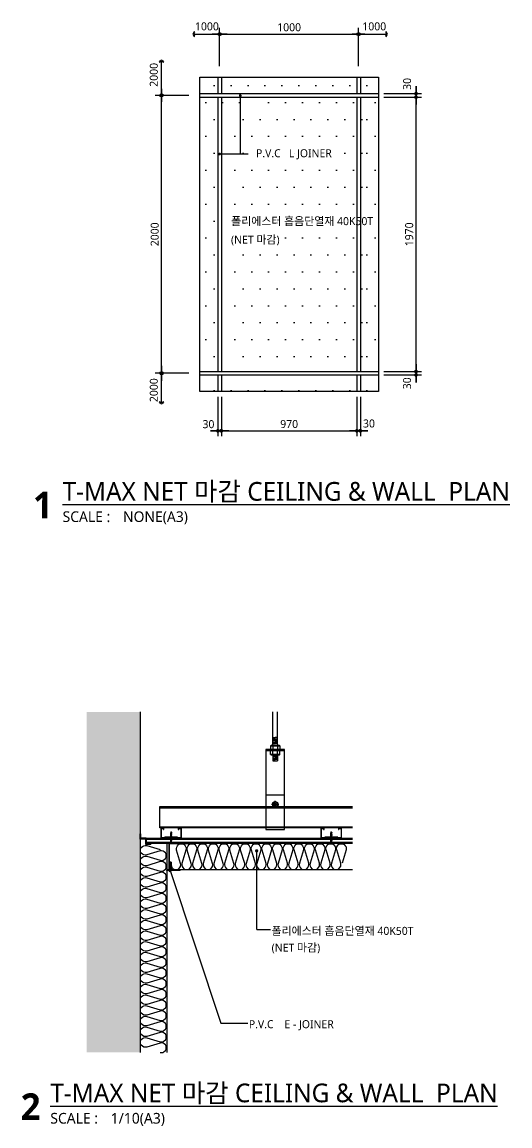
# Model space of a CAD drawing. Extents: x -3112 to 96951, y -19130 to 531574.
# Drawn here: x -3112 to -2198, y -18661 to -16592 of the extents above; entities that cross this region are included whole.
import ezdxf
from ezdxf.enums import TextEntityAlignment as Align

# ---------------------------------------------------------------- set-up
doc = ezdxf.new("R2010")
doc.units = 0
doc.header["$LTSCALE"] = 200
doc.header["$MEASUREMENT"] = 0
doc.header["$PDMODE"] = 3
doc.header["$PDSIZE"] = -1
doc.linetypes.add('HIDDEN', pattern=[0.375, 0.25, -0.125])
doc.layers.get('0').update_dxf_attribs({"linetype": 'CONTINUOUS'})
doc.layers.get('Defpoints').update_dxf_attribs({"color": 137, "linetype": 'CONTINUOUS'})
for name, color, linetype in [('DIM', 7, 'CONTINUOUS'), ('Eb', 4, 'CONTINUOUS'), ('ETC', 6, 'CONTINUOUS'), ('HAT', 8, 'CONTINUOUS'), ('SYM', 6, 'CONTINUOUS'), ('SYM-LEAD', 6, 'CONTINUOUS'), ('TEXT', 3, 'CONTINUOUS'), ('벽체', 254, 'CONTINUOUS'), ('조이너', 3, 'CONTINUOUS'), ('지시선', 1, 'CONTINUOUS'), ('흡음재', 9, 'CONTINUOUS')]:
    doc.layers.add(name, color=color, linetype=linetype)
doc.styles.add('굴림', font='malgun.ttf')
doc.styles.add('맑은고딕', font='malgun.ttf')
doc.styles.add('스타일1', font='malgun.ttf')
doc.styles.add('스타일2', font='malgunbd.ttf')
doc.dimstyles.new('GAUN-10', dxfattribs={"dimscale": 10, "dimtxt": 1.5, "dimasz": 0.7, "dimexe": 1, "dimexo": 1, "dimgap": 0.5, "dimtad": 1, "dimdec": 0, "dimzin": 1, "dimdsep": 46, "dimlunit": 6, "dimtxsty": '맑은고딕', "dimblk": 'CJDOT', "dimcen": 0.09, "dimdle": 1, "dimclrd": 256, "dimclre": 256, "dimclrt": 3, "dimadec": 0, "dimazin": 0, "dimtfac": 1, "dimtdec": 0, "dimtix": 1, "dimtmove": 2, "dimatfit": 3, "dimldrblk": 'CJDOT', "dimfxl": 1, "dimtolj": 1, "dimtzin": 1, "dimarcsym": 0})
pattern_1 = [(0, (156553.427, 5165.088), (15.875, 31.75), [0, -31.75])]

# ---------------------------------------------------------------- blocks, each defined once
blk = doc.blocks.new('DIMDOT')
at = {"color": 0}
blk.add_line((-2, 0), (2, 0), dxfattribs=at)
for radius in [0.5, 0.25]:
    blk.add_circle((0, 0), radius, dxfattribs=at)
blk = doc.blocks.new('CJDOT')
blk.add_line((-2, 0), (2, 0))
at = {"const_width": 0.5}
blk.add_lwpolyline([(-0.25, 0, 1), (0.25, 0, 1)], format="xyb", close=True, dxfattribs=at)
blk = doc.blocks.new('*D8')
at = {"layer": 'Defpoints', "color": 0, "transparency": 16777216}
for p in [(-2481.6, -16614.4), (-2741.9, -16684.6), (-2481.6, -16684.6)]:
    blk.add_point(p, dxfattribs=at)
at = {"layer": 'DIM', "lineweight": -2, "transparency": 16777216}
for p, q in [((-2741.9, -16674.6), (-2741.9, -16604.4)), ((-2481.6, -16674.6), (-2481.6, -16604.4)), ((-2734.9, -16614.4), (-2488.6, -16614.4))]:
    blk.add_line(p, q, dxfattribs=at)
at = {"layer": 'DIM', "lineweight": -2, "transparency": 16777216, "xscale": 7, "yscale": 7, "zscale": 7, "rotation": 180}
blk.add_blockref('CJDOT', (-2741.9, -16614.4), dxfattribs=at)
at = {"layer": 'DIM', "lineweight": -2, "transparency": 16777216, "xscale": 7, "yscale": 7, "zscale": 7}
blk.add_blockref('CJDOT', (-2481.6, -16614.4), dxfattribs=at)
at = {"layer": 'DIM', "color": 3, "transparency": 16777216, "insert": (-2611.7, -16601.6), "char_height": 15, "attachment_point": 5, "style": '맑은고딕'}
blk.add_mtext('\\A1;1000', dxfattribs=at)
blk = doc.blocks.new('*D9')
at = {"layer": 'Defpoints', "color": 0, "transparency": 16777216}
for p in [(-2850.7, -16729.2), (-2789.4, -16729.2), (-2789.4, -17249.9)]:
    blk.add_point(p, dxfattribs=at)
at = {"layer": 'DIM', "lineweight": -2, "transparency": 16777216}
for p, q in [((-2799.4, -16729.2), (-2860.7, -16729.2)), ((-2850.7, -17242.9), (-2850.7, -16736.2)), ((-2799.4, -17249.9), (-2860.7, -17249.9))]:
    blk.add_line(p, q, dxfattribs=at)
at = {"layer": 'DIM', "lineweight": -2, "transparency": 16777216, "xscale": 7, "yscale": 7, "zscale": 7}
for p, rotation in [((-2850.7, -16729.2), 90), ((-2850.7, -17249.9), 270)]:
    blk.add_blockref('CJDOT', p, dxfattribs=dict(at, rotation=rotation))
at = {"layer": 'DIM', "color": 3, "transparency": 16777216, "insert": (-2863.5, -16989.6), "char_height": 15, "attachment_point": 5, "rotation": 90, "style": '맑은고딕'}
blk.add_mtext('\\A1;2000', dxfattribs=at)
blk = doc.blocks.new('*D10')
at = {"layer": 'Defpoints', "color": 0, "transparency": 16777216}
for p in [(-2745.2, -17284.1), (-2738.7, -17284.1), (-2738.7, -17357.9)]:
    blk.add_point(p, dxfattribs=at)
at = {"layer": 'DIM', "lineweight": -2, "transparency": 16777216}
for p, q in [((-2745.2, -17294.1), (-2745.2, -17367.9)), ((-2738.7, -17294.1), (-2738.7, -17367.9)), ((-2752.2, -17357.9), (-2759.2, -17357.9)), ((-2745.2, -17357.9), (-2738.7, -17357.9)), ((-2731.7, -17357.9), (-2724.7, -17357.9))]:
    blk.add_line(p, q, dxfattribs=at)
at = {"layer": 'DIM', "lineweight": -2, "transparency": 16777216, "xscale": 7, "yscale": 7, "zscale": 7}
blk.add_blockref('CJDOT', (-2745.2, -17357.9), dxfattribs=at)
at = {"layer": 'DIM', "lineweight": -2, "transparency": 16777216, "xscale": 7, "yscale": 7, "zscale": 7, "rotation": 180}
blk.add_blockref('CJDOT', (-2738.7, -17357.9), dxfattribs=at)
at = {"layer": 'DIM', "color": 3, "transparency": 16777216, "insert": (-2762.9, -17345.5), "char_height": 15, "attachment_point": 5, "style": '맑은고딕'}
blk.add_mtext('\\A1;30', dxfattribs=at)
blk = doc.blocks.new('*D11')
at = {"layer": 'Defpoints', "color": 0, "transparency": 16777216}
for p in [(-2738.7, -17284.1), (-2484.8, -17284.1), (-2484.8, -17357.9)]:
    blk.add_point(p, dxfattribs=at)
at = {"layer": 'DIM', "lineweight": -2, "transparency": 16777216}
for p, q in [((-2738.7, -17294.1), (-2738.7, -17367.9)), ((-2484.8, -17294.1), (-2484.8, -17367.9)), ((-2731.7, -17357.9), (-2491.8, -17357.9))]:
    blk.add_line(p, q, dxfattribs=at)
at = {"layer": 'DIM', "lineweight": -2, "transparency": 16777216, "xscale": 7, "yscale": 7, "zscale": 7, "rotation": 180}
blk.add_blockref('CJDOT', (-2738.7, -17357.9), dxfattribs=at)
at = {"layer": 'DIM', "lineweight": -2, "transparency": 16777216, "xscale": 7, "yscale": 7, "zscale": 7}
blk.add_blockref('CJDOT', (-2484.8, -17357.9), dxfattribs=at)
at = {"layer": 'DIM', "color": 3, "transparency": 16777216, "insert": (-2611.7, -17345.2), "char_height": 15, "attachment_point": 5, "style": '맑은고딕'}
blk.add_mtext('\\A1;970', dxfattribs=at)
blk = doc.blocks.new('*D12')
at = {"layer": 'Defpoints', "color": 0, "transparency": 16777216}
for p in [(-2484.8, -17284.1), (-2478.3, -17284.1), (-2478.3, -17357.9)]:
    blk.add_point(p, dxfattribs=at)
at = {"layer": 'DIM', "lineweight": -2, "transparency": 16777216}
for p, q in [((-2484.8, -17294.1), (-2484.8, -17367.9)), ((-2478.3, -17294.1), (-2478.3, -17367.9)), ((-2491.8, -17357.9), (-2498.8, -17357.9)), ((-2484.8, -17357.9), (-2478.3, -17357.9)), ((-2471.3, -17357.9), (-2464.3, -17357.9))]:
    blk.add_line(p, q, dxfattribs=at)
at = {"layer": 'DIM', "lineweight": -2, "transparency": 16777216, "xscale": 7, "yscale": 7, "zscale": 7}
blk.add_blockref('CJDOT', (-2484.8, -17357.9), dxfattribs=at)
at = {"layer": 'DIM', "lineweight": -2, "transparency": 16777216, "xscale": 7, "yscale": 7, "zscale": 7, "rotation": 180}
blk.add_blockref('CJDOT', (-2478.3, -17357.9), dxfattribs=at)
at = {"layer": 'DIM', "color": 3, "transparency": 16777216, "insert": (-2462.1, -17344.2), "char_height": 15, "attachment_point": 5, "style": '맑은고딕'}
blk.add_mtext('\\A1;30', dxfattribs=at)
blk = doc.blocks.new('*D13')
at = {"layer": 'Defpoints', "color": 0, "transparency": 16777216}
for p in [(-2444.5, -17246.7), (-2444.5, -17253.2), (-2373.9, -17246.7)]:
    blk.add_point(p, dxfattribs=at)
at = {"layer": 'DIM', "lineweight": -2, "transparency": 16777216}
for p, q in [((-2373.9, -17239.7), (-2373.9, -17232.7)), ((-2434.5, -17246.7), (-2363.9, -17246.7)), ((-2434.5, -17253.2), (-2363.9, -17253.2)), ((-2373.9, -17253.2), (-2373.9, -17246.7)), ((-2373.9, -17260.2), (-2373.9, -17267.2))]:
    blk.add_line(p, q, dxfattribs=at)
at = {"layer": 'DIM', "lineweight": -2, "transparency": 16777216, "xscale": 7, "yscale": 7, "zscale": 7}
for p, rotation in [((-2373.9, -17246.7), 270), ((-2373.9, -17253.2), 90)]:
    blk.add_blockref('CJDOT', p, dxfattribs=dict(at, rotation=rotation))
at = {"layer": 'DIM', "color": 3, "transparency": 16777216, "insert": (-2390.8, -17268.8), "char_height": 15, "attachment_point": 5, "rotation": 90, "style": '맑은고딕'}
blk.add_mtext('\\A1;30', dxfattribs=at)
blk = doc.blocks.new('*D14')
at = {"layer": 'Defpoints', "color": 0, "transparency": 16777216}
for p in [(-2444.5, -16732.5), (-2373.9, -16732.5), (-2444.5, -17246.7)]:
    blk.add_point(p, dxfattribs=at)
at = {"layer": 'DIM', "lineweight": -2, "transparency": 16777216}
for p, q in [((-2434.5, -16732.5), (-2363.9, -16732.5)), ((-2373.9, -17239.7), (-2373.9, -16739.5)), ((-2434.5, -17246.7), (-2363.9, -17246.7))]:
    blk.add_line(p, q, dxfattribs=at)
at = {"layer": 'DIM', "lineweight": -2, "transparency": 16777216, "xscale": 7, "yscale": 7, "zscale": 7}
for p, rotation in [((-2373.9, -16732.5), 90), ((-2373.9, -17246.7), 270)]:
    blk.add_blockref('CJDOT', p, dxfattribs=dict(at, rotation=rotation))
at = {"layer": 'DIM', "color": 3, "transparency": 16777216, "insert": (-2386.7, -16989.6), "char_height": 15, "attachment_point": 5, "rotation": 90, "style": '맑은고딕'}
blk.add_mtext('\\A1;1970', dxfattribs=at)
blk = doc.blocks.new('*D15')
at = {"layer": 'Defpoints', "color": 0, "transparency": 16777216}
for p in [(-2444.5, -16725.9), (-2444.5, -16732.5), (-2373.9, -16725.9)]:
    blk.add_point(p, dxfattribs=at)
at = {"layer": 'DIM', "lineweight": -2, "transparency": 16777216}
for p, q in [((-2373.9, -16718.9), (-2373.9, -16711.9)), ((-2434.5, -16725.9), (-2363.9, -16725.9)), ((-2434.5, -16732.5), (-2363.9, -16732.5)), ((-2373.9, -16732.5), (-2373.9, -16725.9)), ((-2373.9, -16739.5), (-2373.9, -16746.5))]:
    blk.add_line(p, q, dxfattribs=at)
at = {"layer": 'DIM', "lineweight": -2, "transparency": 16777216, "xscale": 7, "yscale": 7, "zscale": 7}
for p, rotation in [((-2373.9, -16725.9), 270), ((-2373.9, -16732.5), 90)]:
    blk.add_blockref('CJDOT', p, dxfattribs=dict(at, rotation=rotation))
at = {"layer": 'DIM', "color": 3, "transparency": 16777216, "insert": (-2390.7, -16707.7), "char_height": 15, "attachment_point": 5, "rotation": 90, "style": '맑은고딕'}
blk.add_mtext('\\A1;30', dxfattribs=at)
blk = doc.blocks.new('dwgtitle')
at = {"layer": 'SYM', "color": 3, "style": '스타일1'}
blk.add_text('SCALE :', height=4, dxfattribs=at).set_placement((12.25, -1.4))
for tag, p, height in [('%%UTITLE', (12.25, 6.59), 7), ('1/100', (34.89, -1.4), 4)]:
    blk.add_attdef(tag, p, '', height=height, dxfattribs=at)
at = {"layer": 'SYM', "color": 6, "style": '스타일2'}
blk.add_attdef('A', text='', height=10, dxfattribs=at).set_placement((4.89, 5), align=Align.MIDDLE)
blk = doc.blocks.new('볼트')
at = {"color": 33}
for p, q in [((0, 0), (-1.4, -1.2)), ((0, 0), (0, -4)), ((-21.4, -2), (-20.8, -1.7)), ((-21.4, -2), (-20.6, -2.5)), ((-20.8, -1.4), (-20.6, -1.6)), ((-20.6, -1.6), (-20.2, -1.3)), ((-20.6, -2.5), (-20.4, -2.8)), ((-20.3, -2.6), (-20.2, -2.7)), ((-20.1, -1), (-19.9, -1.2)), ((-19.9, -2.8), (-19.7, -3.1)), ((-19.4, -1.2), (-19.7, -1.2)), ((-19.1, -2.8), (-19.6, -2.8)), ((-19.3, -0.9), (-19.1, -1.2)), ((-18.6, -1.2), (-19.1, -1.2)), ((-19.1, -2.8), (-18.9, -3.1)), ((-18.3, -2.8), (-18.8, -2.8)), ((-18.5, -0.9), (-18.3, -1.2)), ((-17.8, -1.2), (-18.3, -1.2)), ((-18.3, -2.8), (-18.1, -3.1)), ((-17.5, -2.8), (-18, -2.8)), ((-17.7, -0.9), (-17.5, -1.2)), ((-17, -1.2), (-17.5, -1.2)), ((-17.5, -2.8), (-17.3, -3.1)), ((-16.7, -2.8), (-17.2, -2.8)), ((-16.9, -0.9), (-16.7, -1.2)), ((-16.2, -1.2), (-16.7, -1.2)), ((-16.7, -2.8), (-16.5, -3.1)), ((-15.9, -2.8), (-16.4, -2.8)), ((-16.1, -0.9), (-15.9, -1.2)), ((-15.4, -1.2), (-15.9, -1.2)), ((-15.9, -2.8), (-15.7, -3.1)), ((-15.1, -2.8), (-15.6, -2.8)), ((-15.3, -0.9), (-15.1, -1.2)), ((-14.6, -1.2), (-15.1, -1.2)), ((-15.1, -2.8), (-14.9, -3.1)), ((-14.3, -2.8), (-14.8, -2.8)), ((-14.5, -0.9), (-14.3, -1.2)), ((-13.8, -1.2), (-14.3, -1.2)), ((-14.3, -2.8), (-14.1, -3.1)), ((-13.5, -2.8), (-14, -2.8)), ((-13.7, -0.9), (-13.5, -1.2)), ((-13, -1.2), (-13.5, -1.2)), ((-13.5, -2.8), (-13.3, -3.1)), ((-12.7, -2.8), (-13.2, -2.8)), ((-12.9, -0.9), (-12.7, -1.2)), ((-12.2, -1.2), (-12.7, -1.2)), ((-12.7, -2.8), (-12.5, -3.1)), ((-11.9, -2.8), (-12.4, -2.8)), ((-12.1, -0.9), (-11.9, -1.2)), ((-11.4, -1.2), (-11.9, -1.2)), ((-11.9, -2.8), (-11.7, -3.1)), ((-11.1, -2.8), (-11.6, -2.8)), ((-11.3, -0.9), (-11.1, -1.2)), ((-10.6, -1.2), (-11.1, -1.2)), ((-11.1, -2.8), (-10.9, -3.1)), ((-10.3, -2.8), (-10.8, -2.8)), ((-10.5, -0.9), (-10.3, -1.2)), ((-9.8, -1.2), (-10.3, -1.2)), ((-10.3, -2.8), (-10.1, -3.1)), ((-9.5, -2.8), (-10, -2.8)), ((-9.7, -0.9), (-9.5, -1.2)), ((-9, -1.2), (-9.5, -1.2)), ((-9.5, -2.8), (-9.3, -3.1)), ((-8.7, -2.8), (-9.2, -2.8)), ((-8.9, -0.9), (-8.7, -1.2)), ((-8.2, -1.2), (-8.7, -1.2)), ((-8.7, -2.8), (-8.5, -3.1)), ((-7.9, -2.8), (-8.4, -2.8)), ((-8.1, -0.9), (-7.9, -1.2)), ((-7.4, -1.2), (-7.9, -1.2)), ((-7.9, -2.8), (-7.7, -3.1)), ((-7.1, -2.8), (-7.6, -2.8)), ((-7.3, -0.9), (-7.1, -1.2)), ((-6.6, -1.2), (-7.1, -1.2)), ((-7.1, -2.8), (-6.9, -3.1)), ((-6.3, -2.8), (-6.8, -2.8)), ((-6.5, -0.9), (-6.3, -1.2)), ((-5.8, -1.2), (-6.3, -1.2)), ((-6.3, -2.8), (-6.1, -3.1)), ((-5.5, -2.8), (-6, -2.8)), ((-5.7, -0.9), (-5.5, -1.2)), ((-5, -1.2), (-5.5, -1.2)), ((-5.5, -2.8), (-5.3, -3.1)), ((-4.7, -2.8), (-5.2, -2.8)), ((-4.9, -0.9), (-4.7, -1.2)), ((-4.2, -1.2), (-4.7, -1.2)), ((-4.7, -2.8), (-4.5, -3.1)), ((-3.9, -2.8), (-4.4, -2.8)), ((-4.1, -0.9), (-3.9, -1.2)), ((-3.4, -1.2), (-3.9, -1.2)), ((-3.9, -2.8), (-3.7, -3.1)), ((-3.1, -2.8), (-3.6, -2.8)), ((-3.3, -0.9), (-3.1, -1.2)), ((-2.6, -1.2), (-3.1, -1.2)), ((-3.1, -2.8), (-2.9, -3.1)), ((-2.3, -2.8), (-2.8, -2.8)), ((-2.5, -0.9), (-2.3, -1.2)), ((-1.4, -1.2), (-2.3, -1.2)), ((-2.3, -2.8), (-2.1, -3.1)), ((-1.4, -2.8), (-2.1, -2.8)), ((-1.4, -1.2), (-1.4, -2.8)), ((0, -4), (-1.4, -2.8))]:
    blk.add_line(p, q, dxfattribs=at)
for centre, radius, start, end in [((-31.7, -0.2), 10.9, 349.4301, 353.984), ((-12.7, -4.9), 8.71, 158.0628, 161.8303), ((-20.5, -1.8), 0.274, 122.5973, 155.2473), ((-20.7, -2.2), 0.274, 302.5973, 335.58), ((298.7, -99.2), 333.6, 162.8803, 163.1145), ((-13.1, -3), 7.23, 164.2479, 178.0838), ((-15.9, -3.2), 4.5, 156.0771, 174.8291), ((-19.7, -1.8), 1, 241.9275, 257.8667), ((-19.7, -1.5), 0.274, 122.5973, 155.2473), ((-19.7, -2.2), 1, 90, 101.571), ((-20.1, -2.6), 0.274, 302.5973, 335.2473), ((-27.9, 0.6), 8.71, 338.0628, 350.2887), ((-126.6, 16.2), 108.7, 349.7708, 350.9474), ((-11.1, -4.6), 8.71, 158.0628, 170.2887), ((-18.9, -1.4), 0.274, 122.5973, 155.2473), ((-19.3, -2.6), 0.274, 302.5973, 335.2473), ((-27.1, 0.6), 8.71, 338.0628, 350.2887), ((-125.8, 16.2), 108.7, 349.7708, 350.9474), ((-10.3, -4.6), 8.71, 158.0628, 170.2887), ((-18.1, -1.4), 0.274, 122.5973, 155.2473), ((-18.5, -2.6), 0.274, 302.5973, 335.2473), ((-26.3, 0.6), 8.71, 338.0628, 350.2887), ((-125, 16.2), 108.7, 349.7708, 350.9474), ((-9.5, -4.6), 8.71, 158.0628, 170.2887), ((-17.3, -1.4), 0.274, 122.5973, 155.2473), ((-17.7, -2.6), 0.274, 302.5973, 335.2473), ((-25.5, 0.6), 8.71, 338.0628, 350.2887), ((-124.2, 16.2), 108.7, 349.7708, 350.9474), ((-8.7, -4.6), 8.71, 158.0628, 170.2887), ((-16.5, -1.4), 0.274, 122.5973, 155.2473), ((-16.9, -2.6), 0.274, 302.5973, 335.2473), ((-24.7, 0.6), 8.71, 338.0628, 350.2887), ((-123.4, 16.2), 108.7, 349.7708, 350.9474), ((-7.9, -4.6), 8.71, 158.0628, 170.2887), ((-15.7, -1.4), 0.274, 122.5973, 155.2473), ((-16.1, -2.6), 0.274, 302.5973, 335.2473), ((-23.9, 0.6), 8.71, 338.0628, 350.2887), ((-122.6, 16.2), 108.7, 349.7708, 350.9474), ((-7.1, -4.6), 8.71, 158.0628, 170.2887), ((-14.9, -1.4), 0.274, 122.5973, 155.2473), ((-15.3, -2.6), 0.274, 302.5973, 335.2473), ((-23.1, 0.6), 8.71, 338.0628, 350.2887), ((-121.8, 16.2), 108.7, 349.7708, 350.9474), ((-6.3, -4.6), 8.71, 158.0628, 170.2887), ((-14.1, -1.4), 0.274, 122.5973, 155.2473), ((-14.5, -2.6), 0.274, 302.5973, 335.2473), ((-22.3, 0.6), 8.71, 338.0628, 350.2887), ((-121, 16.2), 108.7, 349.7708, 350.9474), ((-5.5, -4.6), 8.71, 158.0628, 170.2887), ((-13.3, -1.4), 0.274, 122.5973, 155.2473), ((-13.7, -2.6), 0.274, 302.5973, 335.2473), ((-21.5, 0.6), 8.71, 338.0628, 350.2887), ((-120.2, 16.2), 108.7, 349.7708, 350.9474), ((-4.7, -4.6), 8.71, 158.0628, 170.2887), ((-12.5, -1.4), 0.274, 122.5973, 155.2473), ((-12.9, -2.6), 0.274, 302.5973, 335.2473), ((-20.7, 0.6), 8.71, 338.0628, 350.2887), ((-119.4, 16.2), 108.7, 349.7708, 350.9474), ((-3.9, -4.6), 8.71, 158.0628, 170.2887), ((-11.7, -1.4), 0.274, 122.5973, 155.2473), ((-12.1, -2.6), 0.274, 302.5973, 335.2473), ((-19.9, 0.6), 8.71, 338.0628, 350.2887), ((-118.6, 16.2), 108.7, 349.7708, 350.9474), ((-3.1, -4.6), 8.71, 158.0628, 170.2887), ((-10.9, -1.4), 0.274, 122.5973, 155.2473), ((-11.3, -2.6), 0.274, 302.5973, 335.2473), ((-19.1, 0.6), 8.71, 338.0628, 350.2887), ((-117.8, 16.2), 108.7, 349.7708, 350.9474), ((-2.3, -4.6), 8.71, 158.0628, 170.2887), ((-10.1, -1.4), 0.274, 122.5973, 155.2473), ((-10.5, -2.6), 0.274, 302.5973, 335.2473), ((-18.3, 0.6), 8.71, 338.0628, 350.2887), ((-117, 16.2), 108.7, 349.7708, 350.9474), ((-1.5, -4.6), 8.71, 158.0628, 170.2887), ((-9.3, -1.4), 0.274, 122.5973, 155.2473), ((-9.7, -2.6), 0.274, 302.5973, 335.2473), ((-17.5, 0.6), 8.71, 338.0628, 350.2887), ((-116.2, 16.2), 108.7, 349.7708, 350.9474), ((-0.7, -4.6), 8.71, 158.0628, 170.2887), ((-8.5, -1.4), 0.274, 122.5973, 155.2473), ((-8.9, -2.6), 0.274, 302.5973, 335.2473), ((-16.7, 0.6), 8.71, 338.0628, 350.2887), ((-115.4, 16.2), 108.7, 349.7708, 350.9474), ((0.1, -4.6), 8.71, 158.0628, 170.2887), ((-7.7, -1.4), 0.274, 122.5973, 155.2473), ((-8.1, -2.6), 0.274, 302.5973, 335.2473), ((-15.9, 0.6), 8.71, 338.0628, 350.2887), ((-114.6, 16.2), 108.7, 349.7708, 350.9474), ((0.9, -4.6), 8.71, 158.0628, 170.2887), ((-6.9, -1.4), 0.274, 122.5973, 155.2473), ((-7.3, -2.6), 0.274, 302.5973, 335.2473), ((-15.1, 0.6), 8.71, 338.0628, 350.2887), ((-113.8, 16.2), 108.7, 349.7708, 350.9474), ((1.7, -4.6), 8.71, 158.0628, 170.2887), ((-6.1, -1.4), 0.274, 122.5973, 155.2473), ((-6.5, -2.6), 0.274, 302.5973, 335.2473), ((-14.3, 0.6), 8.71, 338.0628, 350.2887), ((-113, 16.2), 108.7, 349.7708, 350.9474), ((2.5, -4.6), 8.71, 158.0628, 170.2887), ((-5.3, -1.4), 0.274, 122.5973, 155.2473), ((-5.7, -2.6), 0.274, 302.5973, 335.2473), ((-13.5, 0.6), 8.71, 338.0628, 350.2887), ((-112.2, 16.2), 108.7, 349.7708, 350.9474), ((3.3, -4.6), 8.71, 158.0628, 170.2887), ((-4.5, -1.4), 0.274, 122.5973, 155.2473), ((-4.9, -2.6), 0.274, 302.5973, 335.2473), ((-12.7, 0.6), 8.71, 338.0628, 350.2887), ((-111.4, 16.2), 108.7, 349.7708, 350.9474), ((4.1, -4.6), 8.71, 158.0628, 170.2887), ((-3.7, -1.4), 0.274, 122.5973, 155.2473), ((-4.1, -2.6), 0.274, 302.5973, 335.2473), ((-11.9, 0.6), 8.71, 338.0628, 350.2887), ((-110.6, 16.2), 108.7, 349.7708, 350.9474), ((4.9, -4.6), 8.71, 158.0628, 170.2887), ((-2.9, -1.4), 0.274, 122.5973, 155.2473), ((-3.3, -2.6), 0.274, 302.5973, 335.2473), ((-11.1, 0.6), 8.71, 338.0628, 350.2887), ((-109.8, 16.2), 108.7, 349.7708, 350.9474), ((5.7, -4.6), 8.71, 158.0628, 170.2887), ((-2.1, -1.4), 0.274, 122.5973, 155.2473), ((-2.5, -2.6), 0.274, 302.5973, 335.2473), ((-10.3, 0.6), 8.71, 338.0628, 346.351), ((-20.8, 0.6), 19, 348.6441, 353.5671)]:
    blk.add_arc(centre, radius, start, end, dxfattribs=at)
blk = doc.blocks.new('insul1')
blk.add_lwpolyline([(0, 0.25, 1.344031), (0.35, 0.25), (0.2, 0.75, -1.344031), (0.55, 0.75), (0.4, 0.25)], format="xyb")

msp = doc.modelspace()

# ---------------------------------------------------------------- hatches: boundary and pattern name
at = {"layer": 'HAT'}
h = msp.add_hatch(dxfattribs=at)
h.set_pattern_fill('DOTS', color=4, scale=20, style=0)
h.set_pattern_definition(pattern_1)
h.paths.add_polyline_path([(-2484.8, -16695), (-2738.7, -16695), (-2738.7, -16725.9), (-2484.8, -16725.9)])
h.paths.add_polyline_path([(-2745.2, -16695), (-2779, -16695), (-2779, -16725.9), (-2745.2, -16725.9)])
h.paths.add_polyline_path([(-2444.5, -16695), (-2478.3, -16695), (-2478.3, -16725.9), (-2444.5, -16725.9)])
h.paths.add_polyline_path([(-2444.5, -16732.5), (-2478.3, -16732.5), (-2478.3, -17246.7), (-2444.5, -17246.7)])
h.paths.add_polyline_path([(-2745.2, -16732.5), (-2779, -16732.5), (-2779, -17246.7), (-2745.2, -17246.7)])
h.paths.add_polyline_path([(-2688.3, -16697.1), (-2662.1, -16697.1), (-2662.1, -16708.9), (-2688.3, -16708.9)], flags=24)
h = msp.add_hatch(dxfattribs=at)
h.set_pattern_fill('DOTS', color=4, scale=20, style=0)
h.set_pattern_definition(pattern_1)
h.paths.add_polyline_path([(-2703.2, -16768.9), (-2703.2, -16732.5), (-2738.7, -16732.5), (-2738.7, -16768.9)])
h = msp.add_hatch(dxfattribs=at)
h.set_pattern_fill('DOTS', color=4, scale=20, style=0)
h.set_pattern_definition([(0, (156576.096, 5165.088), (15.875, 31.75), [0, -31.75])])
h.paths.add_polyline_path([(-2462.1, -16732.5), (-2680.5, -16732.5), (-2680.5, -16768.9), (-2716, -16768.9), (-2716, -17246.7), (-2462.1, -17246.7)])
h = msp.add_hatch(dxfattribs=at)
h.set_pattern_fill('DOTS', color=4, scale=20, style=0)
h.set_pattern_definition(pattern_1)
h.paths.add_polyline_path([(-2738.7, -17253.2), (-2738.7, -17284.1), (-2484.8, -17284.1), (-2484.8, -17253.2)])
h.paths.add_polyline_path([(-2444.5, -17253.2), (-2478.3, -17253.2), (-2478.3, -17284.1), (-2444.5, -17284.1)])
h.paths.add_polyline_path([(-2745.2, -17284.1), (-2745.2, -17253.2), (-2779, -17253.2), (-2779, -17284.1)])
at = {"layer": '벽체'}
msp.add_hatch(color=254, dxfattribs=at).paths.add_polyline_path([(-2891.1, -17884.8), (-2991.1, -17884.8), (-2991.1, -18522.9), (-2891.1, -18522.9)])

# ---------------------------------------------------------------- linework, layer by layer
msp.add_line((-2891.1, -17884.8), (-2891.1, -18522.9))
at = {"layer": 'DIM'}
for p, q in [((-2741.9, -16654.6), (-2741.9, -16602.4)), ((-2481.6, -16654.6), (-2481.6, -16602.4)), ((-2790.6, -16614.4), (-2747.9, -16614.4)), ((-2475.6, -16614.4), (-2428.8, -16614.4)), ((-2850.7, -16723.2), (-2850.7, -16664.8)), ((-2819.4, -16729.2), (-2862.7, -16729.2)), ((-2819.4, -17249.9), (-2862.7, -17249.9)), ((-2850.7, -17305.6), (-2850.7, -17255.9))]:
    msp.add_line(p, q, dxfattribs=at)
for points in [[(-2792.1, -16614.4), (-2789.5, -16618.9), (-2788.4, -16618.3), (-2790.6, -16614.4), (-2788.4, -16610.6), (-2789.5, -16609.9)], [(-2427.4, -16614.4), (-2430, -16609.9), (-2431.1, -16610.6), (-2428.8, -16614.4), (-2431.1, -16618.3), (-2430, -16618.9)], [(-2850.7, -16663.3), (-2855.2, -16665.9), (-2854.6, -16667), (-2850.7, -16664.8), (-2846.8, -16667), (-2846.2, -16665.9)], [(-2850.7, -17307.1), (-2846.2, -17304.5), (-2846.8, -17303.4), (-2850.7, -17305.6), (-2854.6, -17303.4), (-2855.2, -17304.5)]]:
    msp.add_lwpolyline(points, close=True, dxfattribs=at)
at = {"layer": 'Eb'}
for p, q in [((-2779, -17284.1), (-2779, -16695)), ((-2779, -16695), (-2444.5, -16695)), ((-2444.5, -16695), (-2444.5, -17284.1)), ((-2444.5, -17284.1), (-2779, -17284.1))]:
    msp.add_line(p, q, dxfattribs=at)
at = {"layer": 'ETC', "color": 9}
for p, q in [((-2642.2, -17947.3), (-2642.2, -17884.8)), ((-2633.2, -17947.3), (-2633.2, -17884.8)), ((-2642.2, -17932.6), (-2633.2, -17931.6)), ((-2642.2, -17934.6), (-2633.2, -17933.6)), ((-2642.2, -17936.6), (-2633.2, -17935.6)), ((-2655.2, -17957.3), (-2620.2, -17957.3)), ((-2642.2, -17938.6), (-2633.2, -17937.6)), ((-2642.2, -17940.6), (-2633.2, -17939.6)), ((-2642.2, -17942.6), (-2633.2, -17941.6)), ((-2642.2, -17944.6), (-2633.2, -17943.6)), ((-2642.2, -17965.3), (-2642.2, -17976.6)), ((-2642.2, -17968.6), (-2633.2, -17967.6)), ((-2642.2, -17970.6), (-2633.2, -17969.6)), ((-2642.2, -17972.6), (-2633.2, -17971.6)), ((-2642.2, -17974.6), (-2633.2, -17973.6)), ((-2642.2, -17976.6), (-2633.2, -17975.6)), ((-2642.2, -17976.6), (-2633.2, -17976.6)), ((-2633.2, -17965.3), (-2633.2, -17976.6)), ((-2655.2, -18040.2), (-2620.2, -18040.2)), ((-2637.7, -18058.2), (-2644.5, -18058.2)), ((-2637.7, -18058.2), (-2637.7, -18051.4)), ((-2637.7, -18058.2), (-2630.9, -18058.2)), ((-2637.7, -18058.2), (-2637.7, -18065)), ((-2854, -18064.3), (-2493, -18064.3)), ((-2854, -18100.3), (-2493, -18100.3))]:
    msp.add_line(p, q, dxfattribs=at)
at = {"layer": 'ETC', "color": 6, "linetype": 'Continuous'}
for p, q in [((-2646.4, -17948.3), (-2646.4, -17955.3)), ((-2646.4, -17948.3), (-2629.1, -17948.3)), ((-2646.4, -17955.3), (-2629.1, -17955.3)), ((-2629.1, -17957.3), (-2646.4, -17957.3)), ((-2646.4, -17964.3), (-2646.4, -17957.3)), ((-2644.2, -17947.3), (-2631.2, -17947.3)), ((-2642.1, -17948.3), (-2642.1, -17955.3)), ((-2642.1, -17964.3), (-2642.1, -17957.3)), ((-2633.4, -17948.3), (-2633.4, -17955.3)), ((-2633.4, -17964.3), (-2633.4, -17957.3)), ((-2629.1, -17948.3), (-2629.1, -17955.3)), ((-2629.1, -17964.3), (-2629.1, -17957.3)), ((-2629.1, -17964.3), (-2646.4, -17964.3)), ((-2631.2, -17965.3), (-2644.2, -17965.3)), ((-2642.2, -17966.6), (-2633.2, -17965.6))]:
    msp.add_line(p, q, dxfattribs=at)
at = {"layer": 'ETC'}
for p, q in [((-2889.6, -18113), (-2891.1, -18113)), ((-2891.1, -18123), (-2891.1, -18113)), ((-2881.1, -18123), (-2891.1, -18123)), ((-2889.6, -18121.5), (-2889.6, -18113)), ((-2879.6, -18121.5), (-2889.6, -18121.5)), ((-2881.1, -18123), (-2881.1, -18132.5)), ((-2879.6, -18121.5), (-2493, -18121.5)), ((-2879.6, -18121.5), (-2879.6, -18131)), ((-2881.1, -18132.5), (-2871.1, -18132.5)), ((-2879.6, -18123.5), (-2493, -18123.5)), ((-2879.6, -18129), (-2493, -18129)), ((-2879.6, -18131), (-2493, -18131)), ((-2871.1, -18131), (-2871.1, -18132.5)), ((-2797.5, -18131), (-2837.4, -18131)), ((-2841.1, -18181, 0), (-2835.3, -18181, 0.5)), ((-2841.1, -18182.2, 0.4), (-2841.1, -18181, 0.4)), ((-2816.1, -18181), (-2834.6, -18181, 0.6))]:
    msp.add_line(p, q, dxfattribs=at)
at = {"layer": 'ETC', "linetype": 'Continuous'}
msp.add_line((-2841.1, -18131), (-2841.1, -18322.6), dxfattribs=at)
at = {"layer": 'ETC', "color": 4}
for p, q in [((-2841.1, -18131), (-2841.1, -18522.9)), ((-2837.4, -18131), (-2837.4, -18181, 0.4)), ((-2836.2, -18132.2), (-2836.2, -18166.2, 0.2)), ((-2797.5, -18132.2), (-2836.2, -18132.2)), ((-2797.5, -18131), (-2797.5, -18132.2)), ((-2835.3, -18181), (-2841.1, -18181)), ((-2816.1, -18182.2), (-2841.1, -18182.2, 0.8)), ((-2832.5, -18166.2, 0.4), (-2836.2, -18166.2, 0.4)), ((-2836.2, -18167.4, 0.3), (-2836.2, -18181, 0.4)), ((-2833.6, -18167.4, 0.4), (-2836.2, -18167.4, 0.4)), ((-2836.2, -18168.2, 0.5), (-2834.1, -18168.2, 0.5)), ((-2836.2, -18168.2, 0.5), (-2835.4, -18169.2, 0.5)), ((-2835.4, -18169.2, 0.5), (-2836.2, -18170.2, 0.5)), ((-2836.2, -18170.2, 0.5), (-2835.4, -18171.2, 0.5)), ((-2835.4, -18171.2, 0.5), (-2836.2, -18172.2, 0.5)), ((-2836.2, -18172.2, 0.5), (-2835.4, -18173.2, 0.5)), ((-2835.4, -18173.2, 0.5), (-2836.2, -18174.2, 0.5)), ((-2836.2, -18174.2, 0.5), (-2835.4, -18175.2, 0.5)), ((-2835.4, -18175.2, 0.5), (-2836.2, -18176.2, 0.5)), ((-2836.2, -18176.2, 0.5), (-2835.4, -18177.2, 0.5)), ((-2835.3, -18169.2, 0.5), (-2836.1, -18170.2, 0.5)), ((-2836.1, -18170.2, 0.5), (-2835.3, -18171.2, 0.5)), ((-2835.3, -18171.2, 0.5), (-2836.1, -18172.2, 0.5)), ((-2836.1, -18172.2, 0.5), (-2835.3, -18173.2, 0.5)), ((-2835.3, -18173.2, 0.5), (-2836.1, -18174.2, 0.5)), ((-2836.1, -18174.2, 0.5), (-2835.3, -18175.2, 0.5)), ((-2835.3, -18175.2, 0.5), (-2836.1, -18176.2, 0.5)), ((-2836.1, -18176.2, 0.5), (-2835.3, -18177.2, 0.5)), ((-2836, -18168.3, 0.5), (-2834.3, -18168.3, 0.5)), ((-2836, -18168.3, 0.5), (-2835.3, -18169.2, 0.5)), ((-2835.4, -18181, 0.5), (-2835.4, -18177.2, 0.5)), ((-2835.3, -18181, 0.5), (-2835.3, -18177.2, 0.5)), ((-2834.3, -18168.3, 0.5), (-2834.6, -18168.7, 0.5)), ((-2834.6, -18168.7, 0.5), (-2833.8, -18169.7, 0.5)), ((-2833.8, -18169.7, 0.5), (-2834.6, -18170.7, 0.5)), ((-2834.6, -18170.7, 0.5), (-2833.8, -18171.7, 0.5)), ((-2833.8, -18171.7, 0.5), (-2834.6, -18172.7, 0.5)), ((-2834.6, -18172.7, 0.5), (-2833.8, -18173.7, 0.5)), ((-2833.8, -18173.7, 0.5), (-2834.6, -18174.7, 0.5)), ((-2834.6, -18174.7, 0.5), (-2833.8, -18175.7, 0.5)), ((-2833.8, -18175.7, 0.5), (-2834.6, -18176.7, 0.5)), ((-2834.6, -18176.7, 0.5), (-2834.2, -18177.2, 0.5)), ((-2834.6, -18181, 0.5), (-2834.6, -18177.2, 0.5)), ((-2834.6, -18177.2, 0.5), (-2834.2, -18177.2, 0.5)), ((-2493, -18181), (-2834.6, -18181)), ((-2834.1, -18168.2, 0.5), (-2834.5, -18168.7, 0.5)), ((-2834.5, -18168.7, 0.5), (-2833.7, -18169.7, 0.5)), ((-2833.7, -18169.7, 0.5), (-2834.5, -18170.7, 0.5)), ((-2834.5, -18170.7, 0.5), (-2833.7, -18171.7, 0.5)), ((-2833.7, -18171.7, 0.5), (-2834.5, -18172.7, 0.5)), ((-2834.5, -18172.7, 0.5), (-2833.7, -18173.7, 0.5)), ((-2833.7, -18173.7, 0.5), (-2834.5, -18174.7, 0.5)), ((-2834.5, -18174.7, 0.5), (-2833.7, -18175.7, 0.5)), ((-2833.7, -18175.7, 0.5), (-2834.5, -18176.7, 0.5)), ((-2834.5, -18176.7, 0.5), (-2834, -18177.2, 0.5)), ((-2834.5, -18181, 0.5), (-2834.5, -18177.2, 0.5)), ((-2834.5, -18177.2, 0.5), (-2834, -18177.2, 0.5)), ((-2833.6, -18167.4, 0.4), (-2833.6, -18181, 0.4)), ((-2832.5, -18166.2, 0.4), (-2832.5, -18181, 0.4)), ((-2816.1, -18182.2, 0.4), (-2816.1, -18181, 0.4))]:
    msp.add_line(p, q, dxfattribs=at)
at = {"layer": 'ETC', "color": 6, "linetype": 'Continuous'}
for points in [[(-2655.2, -17955.3), (-2655.2, -18105.3), (-2620.2, -18105.3), (-2620.2, -17955.3)], [(-2642.7, -18061.1), (-2637.7, -18064), (-2632.7, -18061.1), (-2632.7, -18055.3), (-2637.7, -18052.5), (-2642.7, -18055.3)]]:
    msp.add_lwpolyline(points, close=True, dxfattribs=at)
msp.add_lwpolyline([(-2493, -18102.3), (-2854, -18102.3), (-2854, -18062.3), (-2493, -18062.3)], dxfattribs=at)
at = {"layer": 'ETC', "color": 9, "linetype": 'HIDDEN'}
for points in [[(-2846.2, -18121.5, 0.16703), (-2845.9, -18121.4), (-2845, -18120.8, -0.16703), (-2844.7, -18120.6), (-2832.8, -18120.6), (-2821, -18120.6, -0.16703), (-2820.6, -18120.8), (-2819.8, -18121.4, 0.16703), (-2819.4, -18121.5), (-2814.2, -18121.5, 0.414214), (-2813.6, -18120.9), (-2813.6, -18102.8, 0.414214), (-2814.1, -18102.3), (-2818.9, -18102.3, 0.414214), (-2819.4, -18102.8), (-2819.4, -18105.2), (-2818.5, -18105.2), (-2818.5, -18103.2), (-2814.5, -18103.2), (-2814.5, -18120.6), (-2819.4, -18120.6, -0.16703), (-2819.8, -18120.5), (-2820.6, -18119.9, 0.16703), (-2821, -18119.7), (-2832.8, -18119.7), (-2844.7, -18119.7, 0.16703), (-2845, -18119.9), (-2845.9, -18120.5, -0.16703), (-2846.2, -18120.6), (-2851.1, -18120.6), (-2851.1, -18103.2), (-2847.1, -18103.2), (-2847.1, -18105.2), (-2846.2, -18105.2), (-2846.2, -18102.8, 0.414214), (-2846.7, -18102.3), (-2851.5, -18102.3, 0.414214), (-2852, -18102.8), (-2852, -18120.9, 0.414214), (-2851.4, -18121.5)], [(-2546.2, -18121.5, 0.16703), (-2545.9, -18121.4), (-2545, -18120.8, -0.16703), (-2544.7, -18120.6), (-2532.8, -18120.6), (-2521, -18120.6, -0.16703), (-2520.6, -18120.8), (-2519.8, -18121.4, 0.16703), (-2519.4, -18121.5), (-2514.2, -18121.5, 0.414214), (-2513.6, -18120.9), (-2513.6, -18102.8, 0.414214), (-2514.1, -18102.3), (-2518.9, -18102.3, 0.414214), (-2519.4, -18102.8), (-2519.4, -18105.2), (-2518.5, -18105.2), (-2518.5, -18103.2), (-2514.5, -18103.2), (-2514.5, -18120.6), (-2519.4, -18120.6, -0.16703), (-2519.8, -18120.5), (-2520.6, -18119.9, 0.16703), (-2521, -18119.7), (-2532.8, -18119.7), (-2544.7, -18119.7, 0.16703), (-2545, -18119.9), (-2545.9, -18120.5, -0.16703), (-2546.2, -18120.6), (-2551.1, -18120.6), (-2551.1, -18103.2), (-2547.1, -18103.2), (-2547.1, -18105.2), (-2546.2, -18105.2), (-2546.2, -18102.8, 0.414214), (-2546.7, -18102.3), (-2551.5, -18102.3, 0.414214), (-2552, -18102.8), (-2552, -18120.9, 0.414214), (-2551.4, -18121.5)]]:
    msp.add_lwpolyline(points, format="xyb", close=True, dxfattribs=at)
at = {"layer": 'ETC', "color": 9}
for radius in [5, 2.55]:
    msp.add_circle((-2637.7, -18058.2), radius, dxfattribs=at)
at = {"layer": 'ETC', "color": 6, "linetype": 'Continuous'}
for centre, radius, start, end in [((-2644.2, -17950.2), 2.84, 40.4174, 139.5826), ((-2637.7, -17957.2), 9.88, 63.9922, 116.0078), ((-2631.2, -17950.2), 2.84, 40.4174, 139.5826), ((-2644.2, -17962.5), 2.84, 220.4174, 319.5826), ((-2637.7, -17955.5), 9.88, 243.9922, 296.0078), ((-2631.2, -17962.5), 2.84, 220.4174, 319.5826)]:
    msp.add_arc(centre, radius, start, end, dxfattribs=at)
at = {"layer": 'SYM-LEAD'}
for p, q in [((-2703.2, -16729.6), (-2703.2, -16839.1)), ((-2688.3, -16839.1), (-2742, -16839.1)), ((-2672.5, -18292.3), (-2672.5, -18145.1)), ((-2834.8, -18182.2), (-2739.4, -18468)), ((-2672.5, -18292.3), (-2646.8, -18292.3)), ((-2739.4, -18468), (-2689.2, -18468))]:
    msp.add_line(p, q, dxfattribs=at)
at = {"layer": '조이너'}
for p, q in [((-2745.2, -16695), (-2745.2, -16725.9)), ((-2738.7, -16695), (-2738.7, -16725.9)), ((-2484.8, -16695), (-2484.8, -16725.9)), ((-2478.3, -16695), (-2478.3, -16725.9)), ((-2779, -16725.9), (-2444.5, -16725.9)), ((-2779, -16732.5), (-2444.5, -16732.5)), ((-2745.2, -16732.5), (-2745.2, -17246.7)), ((-2738.7, -16732.5), (-2738.7, -17246.7)), ((-2484.8, -16732.5), (-2484.8, -17246.7)), ((-2478.3, -16732.5), (-2478.3, -17246.7)), ((-2779, -17246.7), (-2444.5, -17246.7)), ((-2779, -17253.2), (-2444.5, -17253.2)), ((-2745.2, -17253.2), (-2745.2, -17284.1)), ((-2738.7, -17253.2), (-2738.7, -17284.1)), ((-2484.8, -17253.2), (-2484.8, -17284.1)), ((-2478.3, -17253.2), (-2478.3, -17284.1))]:
    msp.add_line(p, q, dxfattribs=at)
at = {"layer": '지시선'}
for points, const_width in [([(-2704.5, -16729.6, 1), (-2701.9, -16729.6, 1)], 2.6), ([(-2743.3, -16839.1, 1), (-2740.7, -16839.1, 1)], 2.6), ([(-2674, -18145.1, 1), (-2671, -18145.1, 1)], 3), ([(-2836.3, -18182.2, 1), (-2833.3, -18182.2, 1)], 3)]:
    msp.add_lwpolyline(points, format="xyb", close=True, dxfattribs=dict(at, const_width=const_width))

# ---------------------------------------------------------------- block references
at = {"layer": 'DIM', "xscale": 6, "yscale": 6, "zscale": 6}
msp.add_blockref('DIMDOT', (-2741.9, -16614.4), dxfattribs=at)
for p, rotation in [((-2481.6, -16614.4), 180), ((-2850.7, -16729.2), 270), ((-2850.7, -17249.9), 90)]:
    msp.add_blockref('DIMDOT', p, dxfattribs=dict(at, rotation=rotation))
at = {"layer": 'ETC', "color": 9, "rotation": 270}
for p in [(-2830.8, -18131), (-2530.8, -18131)]:
    msp.add_blockref('볼트', p, dxfattribs=at)
at = {"layer": 'SYM', "xscale": 5.000000000000002, "yscale": 5.000000000000002, "zscale": 5.000000000000002}
for p, values in [((-3097.4, -17521.8), {'%%UTITLE': '%%uT-MAX NET 마감 CEILING & WALL  PLAN', '1/100': 'NONE(A3)', 'A': '1'}), ((-3120.4, -18649.3), {'%%UTITLE': '%%uT-MAX NET 마감 CEILING & WALL  PLAN', '1/100': '1/10(A3)', 'A': '2'})]:
    msp.add_blockref('dwgtitle', p, dxfattribs=at).add_auto_attribs(values)
at = {"layer": '흡음재', "xscale": 50, "yscale": 50, "zscale": 50, "row_count": 1, "row_spacing": 0, "column_spacing": 20}
for p, rotation, column_count in [((-2841.1, -18522.9), 90, 19), ((-2832.5, -18181.1), 0.0201240829465625, 16)]:
    msp.add_blockref('insul1', p, dxfattribs=dict(at, rotation=rotation, column_count=column_count))

# ---------------------------------------------------------------- texts
at = {"layer": 'DIM', "char_height": 15, "attachment_point": 5, "style": '굴림'}
for insert in [(-2765.7, -16599.9), (-2452.2, -16599.9)]:
    msp.add_mtext('1000', dxfattribs=dict(at, insert=insert))
at = {"layer": 'DIM', "char_height": 15, "attachment_point": 5, "rotation": 90, "style": '굴림'}
for insert in [(-2865.2, -16690.7), (-2865.2, -17281.7)]:
    msp.add_mtext('2000', dxfattribs=dict(at, insert=insert))
at = {"layer": 'TEXT', "color": 3, "style": '스타일1'}
msp.add_text('P.V.C   L JOINER', height=15, dxfattribs=at).set_placement((-2602.8, -16839.5), align=Align.MIDDLE)
for s, p in [('폴리에스터 흡음단열재 40K50T ', (-2720.3, -16972.4, -0.3)), ('(NET 마감)', (-2720.6, -17007.1, -0.3)), ('폴리에스터 흡음단열재 40K50T ', (-2644.7, -18302.6, -0.3)), ('(NET 마감)', (-2644.5, -18334, -0.3)), ('P.V.C    E - JOINER', (-2687.2, -18477.5))]:
    msp.add_text(s, height=15, dxfattribs=at).set_placement(p)

# ---------------------------------------------------------------- dimensions: what is measured, and where the dimension line sits
at = {"layer": 'DIM'}
for base, p1, p2, text, picture, middle in [((-2481.6, -16614.4), (-2741.9, -16684.6), (-2481.6, -16684.6), '1000', '*D8', (-2611.7, -16601.6)), ((-2484.8, -17357.9), (-2738.7, -17284.1), (-2484.8, -17284.1), '970', '*D11', (-2611.7, -17345.2))]:
    dim = msp.add_linear_dim(base=base, p1=p1, p2=p2, text=text, dimstyle='GAUN-10', dxfattribs=at)
    dim.commit()
    dim.dimension.update_dxf_attribs({"geometry": picture, "text_midpoint": middle})
for base, p1, p2, text, picture, middle in [((-2850.7, -16729.2), (-2789.4, -17249.9), (-2789.4, -16729.2), '2000', '*D9', (-2863.5, -16989.6)), ((-2373.9, -16732.5), (-2444.5, -17246.7), (-2444.5, -16732.5), '1970', '*D14', (-2386.7, -16989.6))]:
    dim = msp.add_linear_dim(base=base, p1=p1, p2=p2, angle=270, text=text, dimstyle='GAUN-10', dxfattribs=at)
    dim.commit()
    dim.dimension.update_dxf_attribs({"geometry": picture, "text_midpoint": middle})
for base, p1, p2, picture, middle in [((-2373.9, -16725.9), (-2444.5, -16732.5), (-2444.5, -16725.9), '*D15', (-2390.7, -16707.7)), ((-2373.9, -17246.7), (-2444.5, -17253.2), (-2444.5, -17246.7), '*D13', (-2390.8, -17268.8))]:
    dim = msp.add_linear_dim(base=base, p1=p1, p2=p2, angle=270, text='30', dimstyle='GAUN-10', dxfattribs=at)
    dim.commit()
    dim.dimension.update_dxf_attribs({"geometry": picture, "text_midpoint": middle, "dimtype": 160})
for base, p1, p2, picture, middle in [((-2738.7, -17357.9), (-2745.2, -17284.1), (-2738.7, -17284.1), '*D10', (-2762.9, -17345.5)), ((-2478.3, -17357.9), (-2484.8, -17284.1), (-2478.3, -17284.1), '*D12', (-2462.1, -17344.2))]:
    dim = msp.add_linear_dim(base=base, p1=p1, p2=p2, text='30', dimstyle='GAUN-10', dxfattribs=at)
    dim.commit()
    dim.dimension.update_dxf_attribs({"geometry": picture, "text_midpoint": middle, "dimtype": 160})

doc.saveas('drawing.dxf')
